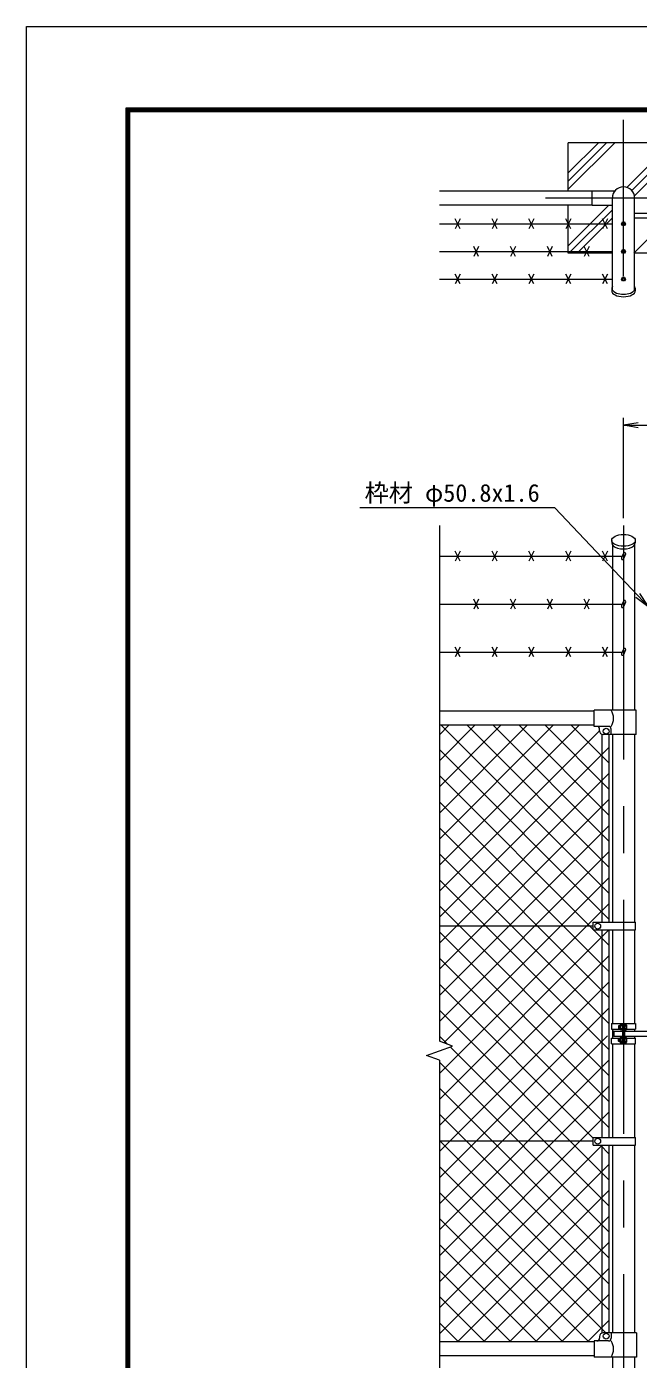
# Model space of a CAD drawing. Units: millimetres, scale not verified. Extents: x -4200 to 4200, y -2970 to 2970.
# Drawn here: x -4200 to -2539, y -648 to 2970 of the extents above; entities that cross this region are included whole.
import ezdxf
from ezdxf.enums import TextEntityAlignment as Align

# ---------------------------------------------------------------- set-up
doc = ezdxf.new("R2010")
doc.units = ezdxf.units.MM
doc.header["$LTSCALE"] = 20
doc.linetypes.add('USER1', pattern=[50.8, 31.75, -6.35, 6.35, -6.35])
for name, color, linetype, lineweight in [('0-0_D-STR-TXT', 7, 'Continuous', 9), ('0-1_D-TTL', 7, 'Continuous', 9), ('0-3_D-STR4', 7, 'Continuous', 9), ('0-4_D-BMK', 2, 'USER1', 13), ('0-5_D-STR1', 1, 'Continuous', 18), ('0-7_D-DCR-HCH', 7, 'Continuous', 9), ('0-8_D-STR3', 3, 'Continuous', 13), ('0-9_D-STR-DIM', 7, 'Continuous', 9), ('0-A_0', 7, 'Continuous', 9), ('0-B_D-STR2', 7, 'Continuous', 9)]:
    doc.layers.add(name, color=color, linetype=linetype, lineweight=lineweight)
doc.styles.add('ＭＳ ゴシック', font='')
doc.styles.get('ＭＳ ゴシック').set_extended_font_data('MS Gothic')

# ---------------------------------------------------------------- blocks, each defined once
blk = doc.blocks.new('_Open')
at = {"layer": '0-A_0'}
blk.add_line((-20, 3.33), (0, 0), dxfattribs=at)
blk.add_lwpolyline([(-20, -3.33), (0, 0), (-20, 0)], dxfattribs=at)
blk = doc.blocks.new('MLeader9')
at = {"layer": '0-0_D-STR-TXT'}
blk.add_line((-2535.88, 1430.78), (-2513.21, 1397.16), dxfattribs=at)
for points in [[(-2540.72, 1426.19), (-2766.16, 1664.11), (-3288.23, 1664.11), (-3295.43, 1664.11)], [(-2545.56, 1421.61), (-2513.21, 1397.16), (-2540.72, 1426.19)]]:
    blk.add_lwpolyline(points, dxfattribs=at)

msp = doc.modelspace()

# ---------------------------------------------------------------- linework, layer by layer
at = {"layer": '0-1_D-TTL', "color": 2, "lineweight": 18}
msp.add_lwpolyline([(-4200, 2970), (4200, 2970), (4200, -2970), (-4200, -2970)], close=True, dxfattribs=at)
at = {"layer": '0-1_D-TTL'}
for points in [[(-3930, 2750), (3930, 2750), (3930, -2750), (-3930, -2750)], [(-3927.5, 2747.5), (3927.5, 2747.5), (3927.5, -2747.5), (-3927.5, -2747.5)], [(-3925, 2745), (3925, 2745), (3925, -2745), (-3925, -2745)], [(-3922.5, 2742.5), (3922.5, 2742.5), (3922.5, -2742.5), (-3922.5, -2742.5)], [(-3920, 2740), (3920, 2740), (3920, -2740), (-3920, -2740)]]:
    msp.add_lwpolyline(points, close=True, dxfattribs=at)
at = {"layer": '0-3_D-STR4'}
for p, q in [((-2729.32, 2523.85), (-2729.32, 2654.85)), ((-2429.32, 2654.85), (-2729.32, 2654.85)), ((-2429.32, 2354.85), (-2549.07, 2354.85))]:
    msp.add_line(p, q, dxfattribs=at)
msp.add_lwpolyline([(-2609.57, 2354.85), (-2729.32, 2354.85), (-2729.32, 2485.85)], dxfattribs=at)
at = {"layer": '0-4_D-BMK'}
for p, q in [((-2579.32, 2292.72), (-2579.32, 2716.99)), ((-2367.19, 2504.85), (-2791.45, 2504.85)), ((-2579.32, 1615.52), (-2579.32, -1068.63))]:
    msp.add_line(p, q, dxfattribs=at)
at = {"layer": '0-5_D-STR1'}
for p, q in [((-2664.32, 2523.85), (-3079.32, 2523.85)), ((-2609.57, 2254.48), (-2609.57, 2504.85)), ((-2549.07, 2254.48), (-2549.07, 2504.85)), ((-2664.32, 2485.85), (-3079.32, 2485.85)), ((-2611.42, 2259.85), (-2611.42, 2252.93)), ((-2547.22, 2259.85), (-2547.22, 2252.93)), ((-2611.42, 1575.37), (-2611.42, 1568.44)), ((-2609.57, 1563.07), (-2609.57, 1114.37)), ((-2549.07, 1563.07), (-2549.07, 1114.37)), ((-2547.22, 1575.37), (-2547.22, 1568.44)), ((-2659.32, 1111.37), (-3079.32, 1111.37)), ((-2659.32, 1073.37), (-3079.32, 1073.37)), ((-2609.57, 1048.37), (-2609.57, 538.87)), ((-2549.07, 1048.37), (-2549.07, 538.87)), ((-2609.57, 517.87), (-2609.57, 263.87)), ((-2549.07, 517.87), (-2549.07, 263.87)), ((-2609.57, 248.87), (-2609.57, 223.87)), ((-2609.57, 229.87), (-2609.57, 223.87)), ((-2549.07, 248.87), (-2549.07, 242.87)), ((-2549.07, 229.87), (-2549.07, 223.87)), ((-2609.57, 208.87), (-2609.57, -45.13)), ((-2549.07, 208.87), (-2549.07, -45.13)), ((-2609.57, -66.13), (-2609.57, -575.63)), ((-2549.07, -66.13), (-2549.07, -575.63)), ((-2659.32, -600.63), (-3079.32, -600.63)), ((-2659.32, -638.63), (-3079.32, -638.63)), ((-2609.57, -641.63), (-2609.57, -1038.63)), ((-2549.07, -641.63), (-2549.07, -1038.63))]:
    msp.add_line(p, q, dxfattribs=at)
msp.add_arc((-2579.32, 2504.85), 30.25, 0, 180, dxfattribs=at)
for centre, major_axis, start_param, end_param in [((-2579.32, 2259.85), (32.1, 0), 2.8004339, 6.6243441), ((-2579.32, 2252.93), (32.1, 0), 3.1415927, 6.2831853), ((-2579.32, 1568.44), (-32.1, 0), 6.2831853, 9.424778)]:
    msp.add_ellipse(centre, major_axis=major_axis, ratio=0.5, start_param=start_param, end_param=end_param, dxfattribs=at)
msp.add_ellipse((-2579.32, 1575.37), major_axis=(-32.1, 0), ratio=0.5, dxfattribs=at)
at = {"layer": '0-7_D-DCR-HCH'}
for p, q in [((-2729.32, 2528.63), (-2603.1, 2654.85)), ((-2729.32, 2550.73), (-2625.2, 2654.85)), ((-2729.32, 2572.83), (-2647.3, 2654.85)), ((-2569.65, 2534.68), (-2449.47, 2654.85)), ((-2556.2, 2526.03), (-2429.32, 2652.91)), ((-2548.68, 2511.46), (-2429.32, 2630.81)), ((-2729.32, 2375), (-2619.17, 2485.15)), ((-2727.37, 2354.85), (-2609.57, 2472.66)), ((-2705.28, 2354.85), (-2609.48, 2450.65)), ((-2551.65, 2354.85), (-2455.85, 2450.65))]:
    msp.add_line(p, q, dxfattribs=at)
at = {"layer": '0-8_D-STR3'}
for p, q in [((-2664.32, 2485.15), (-2609.57, 2485.15)), ((-2549.07, 2463.65), (-2448.72, 2463.65)), ((-3079.32, 2434.85), (-2609.57, 2434.85)), ((-3022.61, 2448.27), (-3036.03, 2421.44)), ((-3022.61, 2421.44), (-3036.03, 2448.27)), ((-2922.61, 2448.27), (-2936.03, 2421.44)), ((-2922.61, 2421.44), (-2936.03, 2448.27)), ((-2822.61, 2448.27), (-2836.03, 2421.44)), ((-2822.61, 2421.44), (-2836.03, 2448.27)), ((-2722.61, 2448.27), (-2736.03, 2421.44)), ((-2722.61, 2421.44), (-2736.03, 2448.27)), ((-2622.61, 2448.27), (-2636.03, 2421.44)), ((-2622.61, 2421.44), (-2636.03, 2448.27)), ((-2585.1, 2434.85), (-2582.21, 2439.85)), ((-2582.21, 2429.85), (-2585.1, 2434.85)), ((-2582.21, 2439.85), (-2576.44, 2439.85)), ((-2576.44, 2439.85), (-2573.55, 2434.85)), ((-2549.07, 2450.65), (-2448.72, 2450.65)), ((-3079.32, 2359.85), (-2609.57, 2359.85)), ((-2972.61, 2373.27), (-2986.03, 2346.44)), ((-2972.61, 2346.44), (-2986.03, 2373.27)), ((-2872.61, 2373.27), (-2886.03, 2346.44)), ((-2872.61, 2346.44), (-2886.03, 2373.27)), ((-2772.61, 2373.27), (-2786.03, 2346.44)), ((-2772.61, 2346.44), (-2786.03, 2373.27)), ((-2672.61, 2373.27), (-2686.03, 2346.44)), ((-2672.61, 2346.44), (-2686.03, 2373.27)), ((-2585.1, 2359.85), (-2582.21, 2364.85)), ((-2582.21, 2354.85), (-2585.1, 2359.85)), ((-2582.21, 2364.85), (-2576.44, 2364.85)), ((-2576.44, 2364.85), (-2573.55, 2359.85)), ((-3079.32, 2284.85), (-2609.57, 2284.85)), ((-3022.61, 2298.27), (-3036.03, 2271.44)), ((-3022.61, 2271.44), (-3036.03, 2298.27)), ((-2922.61, 2298.27), (-2936.03, 2271.44)), ((-2922.61, 2271.44), (-2936.03, 2298.27)), ((-2822.61, 2298.27), (-2836.03, 2271.44)), ((-2822.61, 2271.44), (-2836.03, 2298.27)), ((-2722.61, 2298.27), (-2736.03, 2271.44)), ((-2722.61, 2271.44), (-2736.03, 2298.27)), ((-2622.61, 2298.27), (-2636.03, 2271.44)), ((-2622.61, 2271.44), (-2636.03, 2298.27)), ((-2585.1, 2284.85), (-2582.21, 2289.85)), ((-2582.21, 2279.85), (-2585.1, 2284.85)), ((-2582.21, 2289.85), (-2576.44, 2289.85)), ((-2576.44, 2289.85), (-2573.55, 2284.85)), ((-3079.32, 1532.37), (-2582.63, 1532.37)), ((-3022.61, 1545.78), (-3036.03, 1518.95)), ((-3022.61, 1518.95), (-3036.03, 1545.78)), ((-2922.61, 1545.78), (-2936.03, 1518.95)), ((-2922.61, 1518.95), (-2936.03, 1545.78)), ((-2822.61, 1545.78), (-2836.03, 1518.95)), ((-2822.61, 1518.95), (-2836.03, 1545.78)), ((-2722.61, 1545.78), (-2736.03, 1518.95)), ((-2722.61, 1518.95), (-2736.03, 1545.78)), ((-2622.61, 1545.78), (-2636.03, 1518.95)), ((-2622.61, 1518.95), (-2636.03, 1545.78)), ((-2578.89, 1540.4), (-2584.84, 1527.64)), ((-2573.45, 1537.86), (-2579.4, 1525.1)), ((-2972.61, 1415.78), (-2986.03, 1388.95)), ((-2972.61, 1388.95), (-2986.03, 1415.78)), ((-2872.61, 1415.78), (-2886.03, 1388.95)), ((-2872.61, 1388.95), (-2886.03, 1415.78)), ((-2772.61, 1415.78), (-2786.03, 1388.95)), ((-2772.61, 1388.95), (-2786.03, 1415.78)), ((-2672.61, 1415.78), (-2686.03, 1388.95)), ((-2672.61, 1388.95), (-2686.03, 1415.78)), ((-3079.32, 1402.37), (-2582.63, 1402.37)), ((-2578.89, 1410.4), (-2584.84, 1397.64)), ((-2573.45, 1407.86), (-2579.4, 1395.1)), ((-3079.32, 1272.37), (-2582.63, 1272.37)), ((-3022.61, 1285.78), (-3036.03, 1258.95)), ((-3022.61, 1258.95), (-3036.03, 1285.78)), ((-2922.61, 1285.78), (-2936.03, 1258.95)), ((-2922.61, 1258.95), (-2936.03, 1285.78)), ((-2822.61, 1285.78), (-2836.03, 1258.95)), ((-2822.61, 1258.95), (-2836.03, 1285.78)), ((-2722.61, 1285.78), (-2736.03, 1258.95)), ((-2722.61, 1258.95), (-2736.03, 1285.78)), ((-2622.61, 1285.78), (-2636.03, 1258.95)), ((-2622.61, 1258.95), (-2636.03, 1285.78)), ((-2578.89, 1280.4), (-2584.84, 1267.64)), ((-2573.45, 1277.86), (-2579.4, 1265.1)), ((-2544.62, 1114.37), (-2659.32, 1114.37)), ((-2659.32, 1070.37), (-2659.32, 1114.37)), ((-2544.62, 1048.37), (-2544.62, 1114.37)), ((-2619.72, 1070.37), (-2659.32, 1070.37)), ((-2644.32, 1058.37), (-2644.32, 1063.37)), ((-2612.72, 1048.37), (-2612.72, 1063.37)), ((-2637.82, 1049), (-2637.82, 538.87)), ((-2544.62, 1048.37), (-2634.32, 1048.37)), ((-2618.82, 1048.37), (-2618.82, 538.87)), ((-2661.32, 528.37), (-3079.32, 528.37)), ((-2661.32, 517.87), (-2661.32, 538.87)), ((-2661.32, 538.87), (-2546.52, 538.87)), ((-2661.32, 517.87), (-2546.52, 517.87)), ((-2637.82, 517.87), (-2637.82, -45.13)), ((-2618.82, 517.87), (-2618.82, 242.87)), ((-2546.52, 517.87), (-2546.52, 538.87)), ((-2618.82, 264.08), (-2618.82, -45.13)), ((-2611.87, 263.87), (-2546.77, 263.87)), ((-2611.87, 263.87), (-2611.87, 248.87)), ((-2593.02, 257.19), (-2592.34, 257.87)), ((-2593.02, 257.19), (-2593.02, 250.54)), ((-2588.72, 257.19), (-2593.02, 257.19)), ((-2588.72, 257.87), (-2592.34, 257.87)), ((-2592.34, 257.87), (-2592.34, 249.87)), ((-2588.72, 259.69), (-2588.72, 248.09)), ((-2583.22, 261.37), (-2588.12, 261.37)), ((-2583.22, 257.87), (-2588.12, 257.87)), ((-2581.62, 262.37), (-2583.22, 262.37)), ((-2583.22, 262.37), (-2583.22, 245.37)), ((-2581.62, 263.87), (-2581.62, 208.87)), ((-2579.32, 263.87), (-2579.32, 208.87)), ((-2577.02, 263.87), (-2577.02, 208.87)), ((-2577.02, 262.77), (-2577.02, 244.97)), ((-2577.02, 261.37), (-2572.12, 261.37)), ((-2577.02, 257.87), (-2572.12, 257.87)), ((-2571.52, 259.69), (-2571.52, 248.09)), ((-2546.77, 263.87), (-2546.77, 248.87)), ((-2611.87, 248.87), (-2588.72, 248.87)), ((-2611.87, 223.87), (-2588.72, 223.87)), ((-2611.87, 208.87), (-2611.87, 223.87)), ((-2608.67, 239.87), (-2608.67, 232.87)), ((-2608.67, 239.87), (-2608.67, 232.87)), ((-2605.67, 242.87), (-2581.62, 242.87)), ((-2605.67, 242.87), (-2605.67, 229.87)), ((-2605.67, 229.87), (-2581.62, 229.87)), ((-2593.02, 250.54), (-2592.34, 249.87)), ((-2588.72, 250.54), (-2593.02, 250.54)), ((-2593.02, 222.19), (-2592.34, 222.87)), ((-2588.72, 222.19), (-2593.02, 222.19)), ((-2593.02, 215.54), (-2593.02, 222.19)), ((-2588.72, 249.87), (-2592.34, 249.87)), ((-2592.34, 214.87), (-2592.34, 222.87)), ((-2588.72, 222.87), (-2592.34, 222.87)), ((-2588.72, 213.05), (-2588.72, 224.65)), ((-2583.22, 249.87), (-2588.12, 249.87)), ((-2583.22, 246.37), (-2588.12, 246.37)), ((-2583.22, 226.37), (-2588.12, 226.37)), ((-2583.22, 222.87), (-2588.12, 222.87)), ((-2581.62, 245.37), (-2583.22, 245.37)), ((-2583.22, 210.37), (-2583.22, 227.37)), ((-2581.62, 227.37), (-2583.22, 227.37)), ((-2577.02, 249.87), (-2572.12, 249.87)), ((-2577.02, 246.37), (-2572.12, 246.37)), ((-2577.02, 242.87), (-2448.67, 242.87)), ((-2577.02, 229.87), (-2448.67, 229.87)), ((-2577.02, 226.37), (-2572.12, 226.37)), ((-2577.02, 222.87), (-2572.12, 222.87)), ((-2571.62, 223.87), (-2546.77, 223.87)), ((-2571.52, 248.87), (-2546.77, 248.87)), ((-2571.52, 224.69), (-2571.52, 213.09)), ((-2546.77, 208.87), (-2546.77, 223.87)), ((-2611.87, 208.87), (-2546.77, 208.87)), ((-2588.72, 215.54), (-2593.02, 215.54)), ((-2593.02, 215.54), (-2592.34, 214.87)), ((-2588.72, 214.87), (-2592.34, 214.87)), ((-2583.22, 214.87), (-2588.12, 214.87)), ((-2583.22, 211.37), (-2588.12, 211.37)), ((-2581.62, 210.37), (-2583.22, 210.37)), ((-2577.02, 214.87), (-2572.12, 214.87)), ((-2577.02, 211.37), (-2572.12, 211.37)), ((-2661.32, -55.63), (-3079.32, -55.63)), ((-2661.32, -66.13), (-2661.32, -45.13)), ((-2661.32, -45.13), (-2546.52, -45.13)), ((-2661.32, -66.13), (-2546.52, -66.13)), ((-2637.82, -66.13), (-2637.82, -576.27)), ((-2618.82, -66.13), (-2618.82, -575.63)), ((-2546.52, -66.13), (-2546.52, -45.13)), ((-2543.62, -575.63), (-2634.32, -575.63)), ((-2612.72, -575.63), (-2612.72, -590.63)), ((-2543.62, -575.63), (-2543.62, -641.63)), ((-2619.72, -597.63), (-2659.32, -597.63)), ((-2659.32, -597.63), (-2659.32, -641.63)), ((-2644.32, -585.63), (-2644.32, -590.63)), ((-2543.62, -641.63), (-2659.32, -641.63))]:
    msp.add_line(p, q, dxfattribs=at)
for points in [[(-2664.32, 2485.15), (-2664.32, 2524.55), (-2602.28, 2524.55)], [(-2573.55, 2434.85), (-2576.44, 2429.85), (-2582.21, 2429.85)], [(-2573.55, 2359.85), (-2576.44, 2354.85), (-2582.21, 2354.85)], [(-2573.55, 2284.85), (-2576.44, 2279.85), (-2582.21, 2279.85)]]:
    msp.add_lwpolyline(points, dxfattribs=at)
for centre, radius in [((-2579.32, 2434.85), 4.9), ((-2579.32, 2434.85), 3), ((-2579.32, 2359.85), 4.9), ((-2579.32, 2359.85), 3), ((-2579.32, 2284.85), 4.9), ((-2579.32, 2284.85), 3), ((-2626.32, 1057.37), 8), ((-2649.32, 528.37), 8), ((-2649.32, -55.63), 8), ((-2626.32, -584.63), 8)]:
    msp.add_circle(centre, radius, dxfattribs=at)
for centre, radius, start, end in [((-2582.12, 1526.37), 3, 154.99707, 334.99524), ((-2576.17, 1539.13), 3, 334.99524, 154.99707), ((-2576.17, 1409.13), 3, 334.99524, 154.99707), ((-2582.12, 1396.37), 3, 154.99707, 334.99524), ((-2582.12, 1266.37), 3, 154.99707, 334.99524), ((-2576.17, 1279.13), 3, 334.99524, 154.99707), ((-2646.94, 1092.37), 40.68, 327.25964, 32.74036), ((-2651.32, 1063.37), 7, 0, 90), ((-2634.32, 1058.37), 10, 180, 270), ((-2619.72, 1063.37), 7, 0, 90), ((-2585.87, 259.62), 2.85, 142.09851, 217.90149), ((-2575.09, 253.87), 13.63, 162.93847, 197.06153), ((-2585.16, 253.87), 13.63, 342.93847, 17.06153), ((-2574.37, 259.62), 2.85, 322.09851, 37.90149), ((-2605.67, 239.87), 3, 90, 180), ((-2605.67, 232.87), 3, 180, 270), ((-2585.87, 248.12), 2.85, 142.14171, 217.85829), ((-2585.87, 224.62), 2.85, 142.14171, 217.85829), ((-2575.09, 218.87), 13.63, 162.93847, 197.06153), ((-2585.16, 218.87), 13.63, 342.93847, 17.06153), ((-2574.37, 248.12), 2.85, 322.14171, 37.85829), ((-2574.37, 224.62), 2.85, 322.09851, 37.90149), ((-2585.87, 213.12), 2.85, 142.09851, 217.90149), ((-2574.37, 213.12), 2.85, 322.14171, 37.85829), ((-2634.32, -585.63), 10, 90, 180), ((-2651.32, -590.63), 7, 270, 0), ((-2619.72, -590.63), 7, 270, 0), ((-2646.94, -619.63), 40.68, 327.25964, 32.74036)]:
    msp.add_arc(centre, radius, start, end, dxfattribs=at)
at = {"layer": '0-9_D-STR-DIM'}
for p, q in [((-2579.32, 1635.52), (-2579.32, 1908.03)), ((-2539.32, 1888.03), (-1584.32, 1888.03)), ((-3079.32, 1615.52), (-3079.32, 215.59)), ((-3114.56, 177.12), (-3044.08, 202.77)), ((-3044.08, 202.77), (-3079.32, 215.59)), ((-3079.32, 164.29), (-3114.56, 177.12)), ((-3079.32, 164.29), (-3079.32, -795.94))]:
    msp.add_line(p, q, dxfattribs=at)
at = {"layer": '0-B_D-STR2'}
for p, q in [((-3079.32, 693.91), (-2699.87, 1073.37)), ((-3079.32, 764.62), (-2770.58, 1073.37)), ((-3079.32, 835.34), (-2841.29, 1073.37)), ((-3079.32, 906.05), (-2912, 1073.37)), ((-3079.32, 976.76), (-2982.71, 1073.37)), ((-3079.32, 1047.47), (-3053.42, 1073.37)), ((-3079.32, 623.2), (-2644.32, 1058.2)), ((-2618.82, 617.64), (-3074.55, 1073.37)), ((-2618.82, 688.35), (-3003.84, 1073.37)), ((-2618.82, 759.06), (-2933.13, 1073.37)), ((-2618.82, 829.77), (-2862.42, 1073.37)), ((-2618.82, 900.48), (-2791.71, 1073.37)), ((-2618.82, 971.19), (-2721, 1073.37)), ((-3079.32, 552.49), (-2618.82, 1012.99)), ((-2618.82, 546.93), (-3079.32, 1007.43)), ((-3079.32, 481.78), (-2618.82, 942.28)), ((-2661.32, 518.71), (-3079.32, 936.71)), ((-3079.32, 411.07), (-2618.82, 871.57)), ((-2618.82, 405.5), (-3079.32, 866)), ((-3079.32, 340.36), (-2618.82, 800.86)), ((-2618.82, 334.79), (-3079.32, 795.29)), ((-3079.32, 269.65), (-2618.82, 730.15)), ((-2618.82, 264.08), (-3079.32, 724.58)), ((-2618.82, 193.37), (-3079.32, 653.87)), ((-3067.11, 211.15), (-2618.82, 659.44)), ((-3079.32, 128.23), (-2618.82, 588.73)), ((-2618.82, 122.66), (-3079.32, 583.16)), ((-3079.32, 57.52), (-2618.82, 518.02)), ((-2618.82, 51.95), (-3079.32, 512.45)), ((-2618.82, 476.21), (-2660.48, 517.87)), ((-3079.32, -13.19), (-2618.82, 447.31)), ((-2618.82, -18.76), (-3079.32, 441.74)), ((-3079.32, -83.9), (-2619.35, 376.07)), ((-2661.32, -46.98), (-3079.32, 371.03)), ((-3079.32, -154.61), (-2618.82, 305.89)), ((-2618.82, -160.18), (-3079.32, 300.32)), ((-3079.32, -225.32), (-2623.14, 230.85)), ((-3057.29, 207.57), (-3079.32, 229.61)), ((-2618.82, -230.89), (-3050.24, 200.53)), ((-3079.32, -296.04), (-2618.82, 164.46)), ((-2618.82, -301.6), (-3079.32, 158.9)), ((-3079.32, -366.75), (-2618.82, 93.75)), ((-2618.82, -372.31), (-3079.32, 88.19)), ((-3079.32, -437.46), (-2618.82, 23.04)), ((-2618.82, -443.02), (-3079.32, 17.48)), ((-2618.82, -513.73), (-3079.32, -53.23)), ((-3079.32, -508.17), (-2637.29, -66.13)), ((-2618.82, -89.47), (-2642.16, -66.13)), ((-3079.32, -578.88), (-2618.82, -118.38)), ((-2626.63, -576.64), (-3079.32, -123.95)), ((-2673.35, -600.63), (-3079.32, -194.66)), ((-3030.37, -600.63), (-2618.82, -189.09)), ((-2744.06, -600.63), (-3079.32, -265.37)), ((-2959.65, -600.63), (-2618.82, -259.8)), ((-2814.77, -600.63), (-3079.32, -336.08)), ((-2888.94, -600.63), (-2618.82, -330.51)), ((-2885.48, -600.63), (-3079.32, -406.79)), ((-2818.23, -600.63), (-2618.82, -401.22)), ((-2956.19, -600.63), (-3079.32, -477.5)), ((-2747.52, -600.63), (-2618.82, -471.93)), ((-2676.81, -600.63), (-2618.82, -542.64)), ((-3026.9, -600.63), (-3079.32, -548.21))]:
    msp.add_line(p, q, dxfattribs=at)

# ---------------------------------------------------------------- block references
at = {"layer": '0-0_D-STR-TXT'}
msp.add_blockref('MLeader9', (0, 0), dxfattribs=at)
at = {"layer": '0-9_D-STR-DIM', "xscale": 2, "yscale": 2, "rotation": 180}
msp.add_blockref('_Open', (-2579.32, 1888.03), dxfattribs=at)

# ---------------------------------------------------------------- texts
at = {"layer": '0-0_D-STR-TXT', "style": 'ＭＳ ゴシック'}
msp.add_text('枠材 φ50.8x1.6', height=48.09, dxfattribs=at).set_placement((-3282.29, 1665.88), align=Align.BOTTOM_LEFT)

doc.saveas('drawing.dxf')
